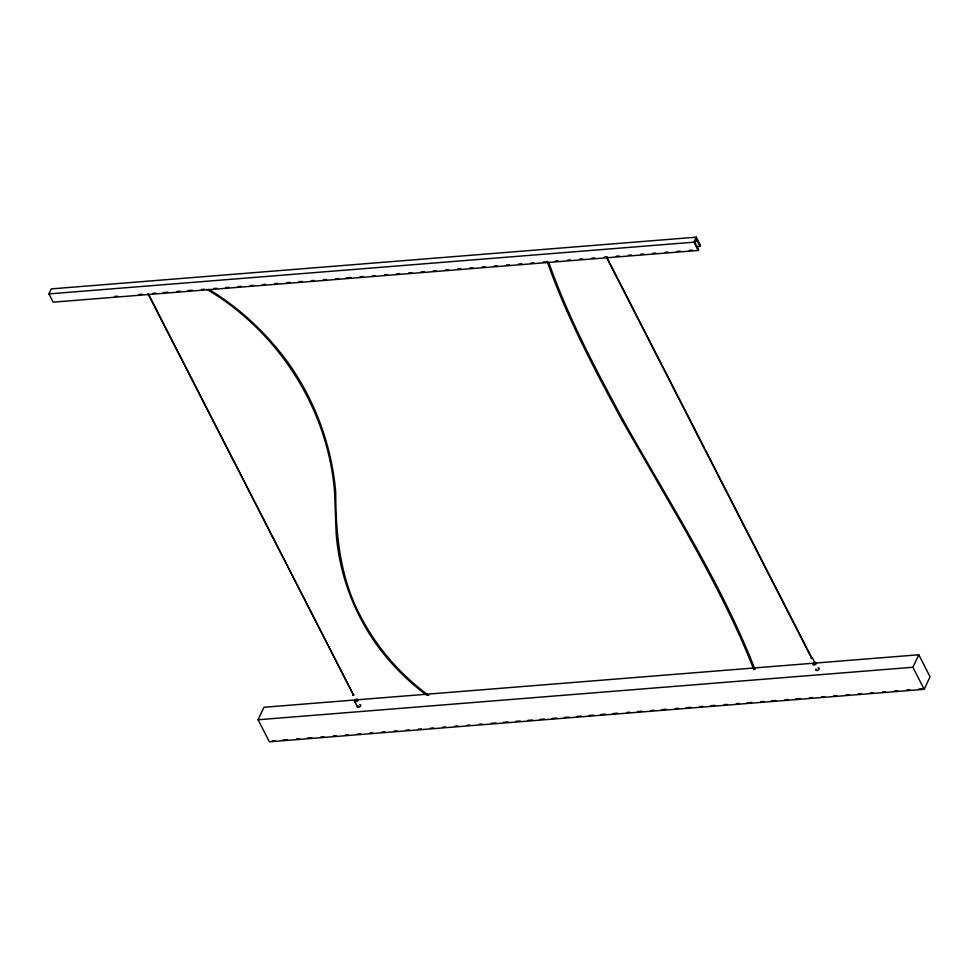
<?xml version="1.0" encoding="UTF-8"?>
<svg xmlns="http://www.w3.org/2000/svg" width="979" height="979" viewBox="0 0 979 979"><rect width="100%" height="100%" fill="white"/><g stroke="black" fill="none" stroke-linecap="round" stroke-linejoin="round"><path stroke-width="1.47" d="M148.894 294.875L353.505 695.041L147.878 293.651M811.64 658.292L606.246 256.902M700.083 246.378L696.693 239.769L695.163 243.012L698.553 249.633L698.162 250.453L53.184 302.156L48.95 293.896L51.3 288.891L696.289 237.187L700.511 245.46L700.083 246.378L697.024 246.622M358.375 699.704L918.767 654.767L930.05 676.819L924.176 689.314L269.372 741.813L258.089 719.761L263.963 707.266L355.328 699.948M698.162 250.453L693.94 242.18L696.289 237.187M924.176 689.314L912.893 667.262L918.767 654.767M48.95 293.896L693.94 242.18M114.555 296.453L117.602 296.209M138.957 294.495L142.004 294.251M152.675 293.394L155.722 293.149M163.346 292.537L167.923 292.17M177.077 291.436L180.124 291.191M187.748 290.579L192.325 290.212M201.466 289.478L204.525 289.233M213.667 288.499L216.714 288.267M225.868 287.532L228.915 287.288M238.068 286.553L241.115 286.309M250.269 285.574L253.316 285.33M262.458 284.595L265.517 284.351M274.658 283.616L277.706 283.372M286.859 282.637L289.906 282.393M299.06 281.658L302.107 281.414M311.261 280.679L314.308 280.435M323.449 279.7L326.509 279.456M335.65 278.721L338.697 278.477M346.321 277.865L350.898 277.498M360.052 276.776L363.099 276.531M372.253 275.797L375.3 275.552M384.441 274.818L387.5 274.573M396.642 273.839L399.689 273.594M408.843 272.86L411.89 272.615M421.043 271.881L424.091 271.636M433.244 270.902L436.291 270.657M445.433 269.923L448.492 269.678M457.634 268.944L460.681 268.699M469.834 267.965L472.881 267.72M482.035 266.986L485.082 266.741M494.236 266.007L497.283 265.762M506.424 265.04L509.484 264.795M518.625 264.061L521.672 263.816M530.826 263.082L533.873 262.837M543.027 262.103L546.074 261.858M555.228 261.124L558.275 260.879M567.416 260.145L570.476 259.9M579.617 259.166L582.664 258.921M591.818 258.187L594.865 257.942M604.019 257.208L607.066 256.963M616.219 256.229L619.266 255.984M628.408 255.25L631.467 255.005M640.609 254.271L643.656 254.026M652.809 253.304L655.857 253.059M665.01 252.325L668.057 252.08M677.211 251.346L680.258 251.101M689.4 250.367L692.459 250.122M258.089 719.761L912.893 667.262M272.223 740.87L275.27 740.626M282.882 740.014L287.447 739.647M296.576 738.912L299.623 738.668M307.235 738.056L311.799 737.689M320.928 736.967L323.963 736.722M333.105 735.988L336.14 735.743M345.269 735.009L348.316 734.764M357.445 734.03L360.492 733.785M369.621 733.063L372.669 732.818M381.798 732.084L384.845 731.839M393.974 731.105L397.009 730.86M406.15 730.126L409.185 729.881M418.314 729.147L421.362 728.914M430.491 728.18L433.538 727.935M442.667 727.201L445.714 726.956M454.843 726.222L457.891 725.977M467.02 725.243L470.055 725.011M479.196 724.276L482.231 724.032M491.36 723.297L495.925 722.93M503.536 722.318L508.101 721.951M515.713 721.339L520.277 720.985M527.889 720.373L532.454 720.006M540.065 719.394L544.63 719.027M552.242 718.415L556.806 718.048M564.406 717.436L568.97 717.069M576.582 716.469L581.147 716.102M588.758 715.49L593.323 715.123M600.935 714.511L605.499 714.144M613.111 713.532L617.676 713.165M626.805 712.443L629.852 712.198M637.451 711.586L642.016 711.219M651.157 710.485L654.192 710.24M661.804 709.628L666.369 709.261M675.498 708.539L678.545 708.294M686.157 707.682L690.721 707.315M699.85 706.581L702.898 706.336M710.497 705.724L715.062 705.357M724.203 704.635L727.238 704.39M736.367 703.656L739.414 703.411M747.026 702.8L751.591 702.432M760.72 701.698L763.767 701.453M771.366 700.854L775.943 700.487M785.072 699.752L788.107 699.508M795.719 698.896L800.284 698.529M809.413 697.794L812.46 697.55M821.589 696.828L824.636 696.583M833.765 695.849L836.812 695.604M845.942 694.87L848.989 694.625M858.118 693.891L861.153 693.646M870.282 692.912L873.329 692.679M882.458 691.945L885.505 691.7M894.635 690.966L897.682 690.721M906.811 689.987L909.858 689.742M918.987 689.008L922.034 688.775M208.723 289.331C239.696 307.969 266.472 333.227 287.838 362.316L287.887 362.389C315.005 400.374 331.648 445.531 335.699 492.021L335.711 492.082C335.687 534.571 340.141 578.185 360.541 616.256C376.682 647.547 400.374 674.69 428.741 695.482M206.802 289.319C278.391 331.575 328.063 408.941 334.585 492.045L336.14 533.053C339.223 573.743 353.798 613.368 377.857 646.324L377.906 646.397C391.735 664.986 408.243 681.519 426.856 695.298M812.35 657.876L811.212 658.475L812.399 657.961L815.213 663.481L814.087 664.068L815.213 663.481M547.175 261.381C566.584 316.976 594.375 369.169 622.289 420.86L622.314 420.897M622.289 420.86L681.69 523.887C708.27 571.149 734.14 619.083 753.867 669.685M606.564 256.755L811.97 658.145M354.545 701.221L357.372 706.728M755.005 669.416C720.74 581.661 669.073 502.349 623.354 420.419L623.366 420.468C595.697 369.23 568.163 317.49 548.766 262.445M357.861 699.434A1.897 1.077 -27.1 0 0 355.548 699.618A1.836 1.04 -27.1 0 0 354.692 701.453A1.897 1.077 -27.1 0 0 357.005 701.27A1.836 1.04 -27.1 0 0 357.837 699.495M359.672 704.745A1.897 1.077 -27.1 0 1 360.651 705.015A1.836 1.04 -27.1 0 1 359.819 706.777A1.897 1.077 -27.1 0 1 357.506 706.96M357.592 706.96A1.836 1.04 -27.1 0 1 358.045 705.467M813.916 662.869A1.897 1.077 -27.1 0 1 816.229 662.685M813.879 662.942A1.836 1.04 -27.1 0 0 813.047 664.704A1.897 1.077 -27.1 0 0 815.372 664.521A1.836 1.04 -27.1 0 0 816.205 662.746M818.028 667.996A1.897 1.077 -27.1 0 1 818.774 668.094M819.019 668.265A1.836 1.04 -27.1 0 1 818.187 670.028A1.897 1.077 -27.1 0 1 815.874 670.223A1.836 1.04 -27.1 0 1 816.107 669.036M352.881 695.004L354.031 694.809L352.942 694.894M355.695 700.523L356.858 700.328L355.695 700.523"/></g></svg>
